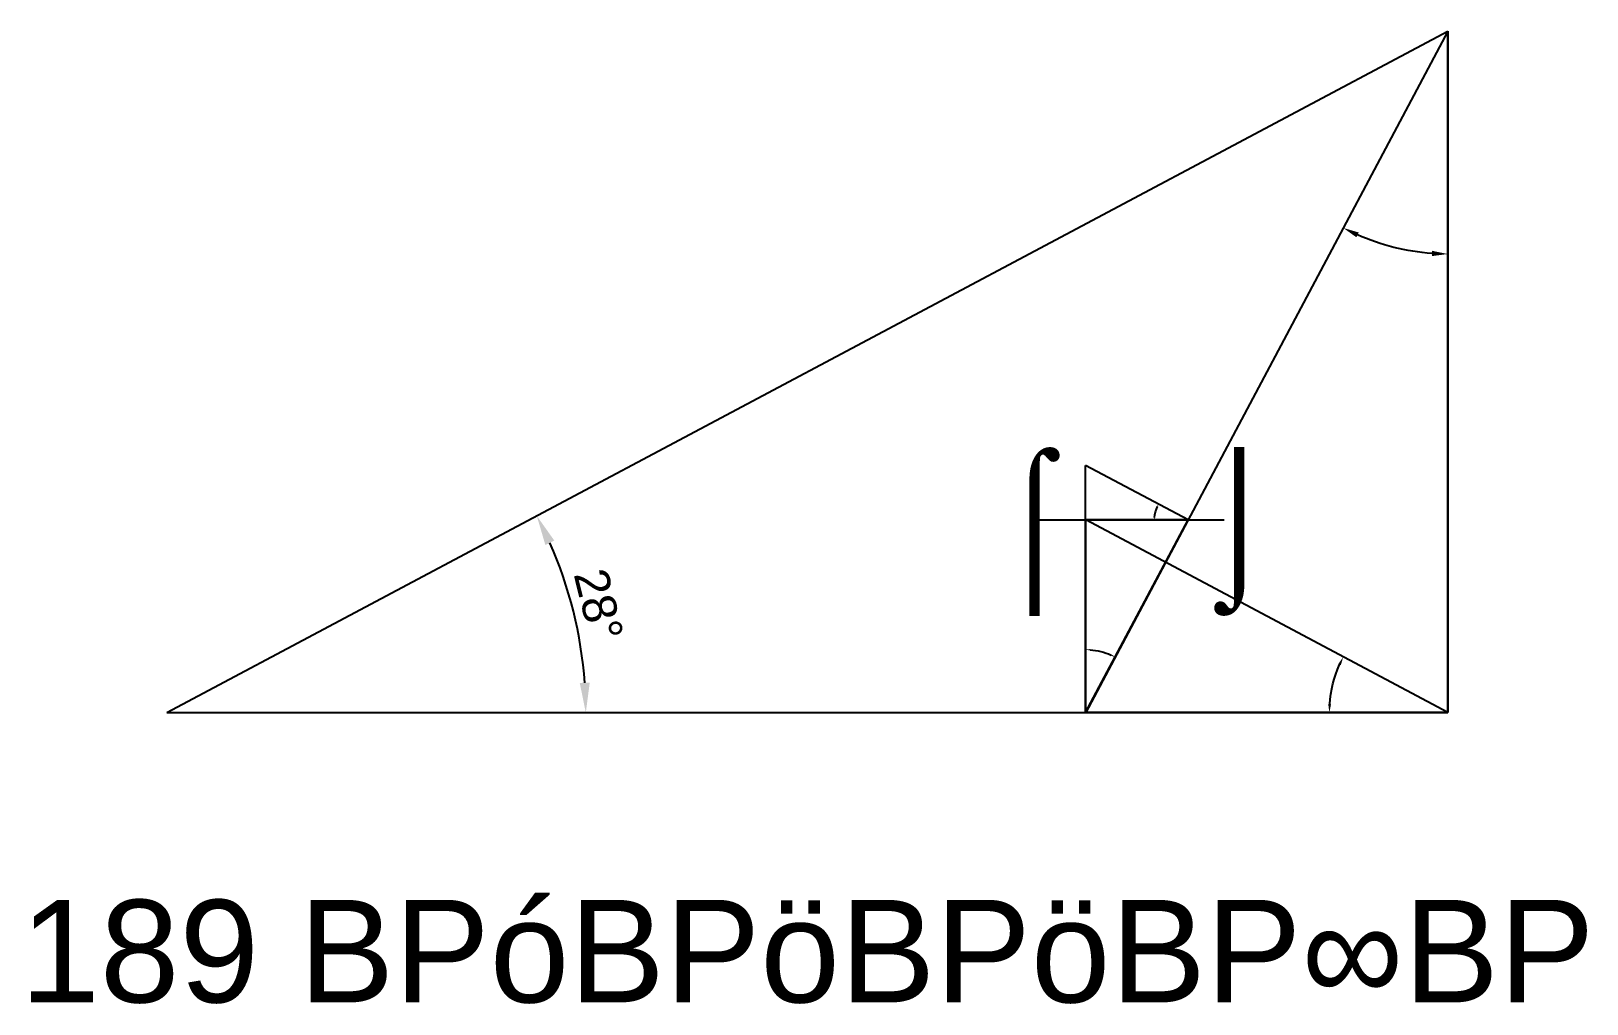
# Model space of a CAD drawing. Header units: millimetres. Extents: x 130908 to 599272, y -2842299 to 24518.
# Drawn here: x 256733 to 274950, y -1617767 to -1606383 of the extents above; entities that cross this region are included whole.
import ezdxf
from ezdxf.enums import TextEntityAlignment as Align

# ---------------------------------------------------------------- set-up
doc = ezdxf.new("R2010")
doc.units = ezdxf.units.MM
doc.header["$PDMODE"] = 35
doc.linetypes.add('DASHED', pattern=[19.05, 12.7, -6.35])
for name, color, linetype in [('BASE', 170, 'Continuous'), ('HYPOTENUSE', 20, 'Continuous'), ('PERPENDICULAR', 90, 'Continuous')]:
    doc.layers.add(name, color=color, linetype=linetype)
doc.styles.add('Arial', font='arial.ttf')
doc.dimstyles.new('ISO-25', dxfattribs={"dimtxt": 250, "dimasz": 100, "dimexe": 1.25, "dimexo": 0.625, "dimgap": 100, "dimtad": 1, "dimdec": 0, "dimtxsty": 'Arial', "dimcen": 2.5, "dimadec": 0, "dimazin": 0, "dimtfac": 1, "dimtdec": 0, "dimtmove": 0, "dimatfit": 3, "dimfxl": 1, "dimarcsym": 0})

# ---------------------------------------------------------------- blocks, each defined once
blk = doc.blocks.new('*D2')
at = {"color": 0, "lineweight": -2, "ltscale": 100, "transparency": 16777216}
blk.add_arc((0, 0), 4906, 4.0884, 23.9116, dxfattribs=at)
at = {"color": 0, "ltscale": 100, "transparency": 16777216}
for points in [[(4432, 1963), (4537, 2014), (4332, 2303)], [(4952, 352), (4835, 348), (4906, 0)]]:
    blk.add_solid(points, dxfattribs=at)
at = {"layer": 'Defpoints', "color": 0, "ltscale": 100, "transparency": 16777216}
for p in [(15000, 7976), (4841, 796), (0, 0), (0, 0), (15000, 0)]:
    blk.add_point(p, dxfattribs=at)
at = {"color": 0, "ltscale": 100, "transparency": 16777216, "insert": (5055, 1260), "char_height": 400, "attachment_point": 5, "rotation": 284, "style": 'Arial'}
blk.add_mtext('28°', dxfattribs=at)
blk = doc.blocks.new('GTN')
at = {"layer": 'BASE'}
blk.add_line((0, 0), (15000, 0), dxfattribs=at)
at = {"layer": 'HYPOTENUSE'}
blk.add_line((0, 0), (15000, 7975.6), dxfattribs=at)
at = {"layer": 'PERPENDICULAR'}
blk.add_line((15000, 0), (15000, 7975.6), dxfattribs=at)
at = {"color": 4, "ltscale": 100}
dim = blk.add_angular_dim_2l(base=(4841, 795.6), line1=((0, 0), (15000, 0)), line2=((0, 0), (15000, 7975.6)), dimstyle='ISO-25', override={"dimtxt": 400, "dimasz": 350, "dimgap": 100}, dxfattribs=at)
dim.commit()
dim.dimension.update_dxf_attribs({"geometry": '*D2', "text_midpoint": (5055.4, 1260.5)})

msp = doc.modelspace()

# ---------------------------------------------------------------- linework, layer by layer
at = {"linetype": 'DASHED', "ltscale": 70}
msp.add_line((268482, -1612104), (270879, -1612104), dxfattribs=at)

# ---------------------------------------------------------------- block references
at = {"linetype": 'DASHED'}
msp.add_blockref('GTN', (258322, -1614359), dxfattribs=at)
at = {"linetype": 'DASHED', "ltscale": 100}
for p, xscale, yscale, zscale, rotation in [((273322, -1606383), -0.53170943166148, 0.53170943166148, 0.53170943166148, 90), ((269081, -1614359), -0.150322189285358, 0.150322189285358, 0.150322189285358, 270)]:
    msp.add_blockref('GTN', p, dxfattribs=dict(at, xscale=xscale, yscale=yscale, zscale=zscale, rotation=rotation))
for p, xscale, yscale, zscale in [((270280, -1612104), -0.07992772583102702, 0.07992772583102702, 0.07992772583102702), ((273322, -1614359), -0.282714919717773, 0.282714919717773, 0.282714919717773)]:
    msp.add_blockref('GTN', p, dxfattribs=dict(at, xscale=xscale, yscale=yscale, zscale=zscale))

# ---------------------------------------------------------------- texts
at = {"linetype": 'DASHED', "ltscale": 100, "style": 'Arial'}
for s, p in [('⌠', (268482, -1612104)), ('⌡', (270879, -1612104)), ('189 BPóBPöBPöBP∞BP', (265822, -1617150))]:
    msp.add_text(s, height=1200, dxfattribs=at).set_placement(p, align=Align.MIDDLE_CENTER)

doc.saveas('drawing.dxf')
